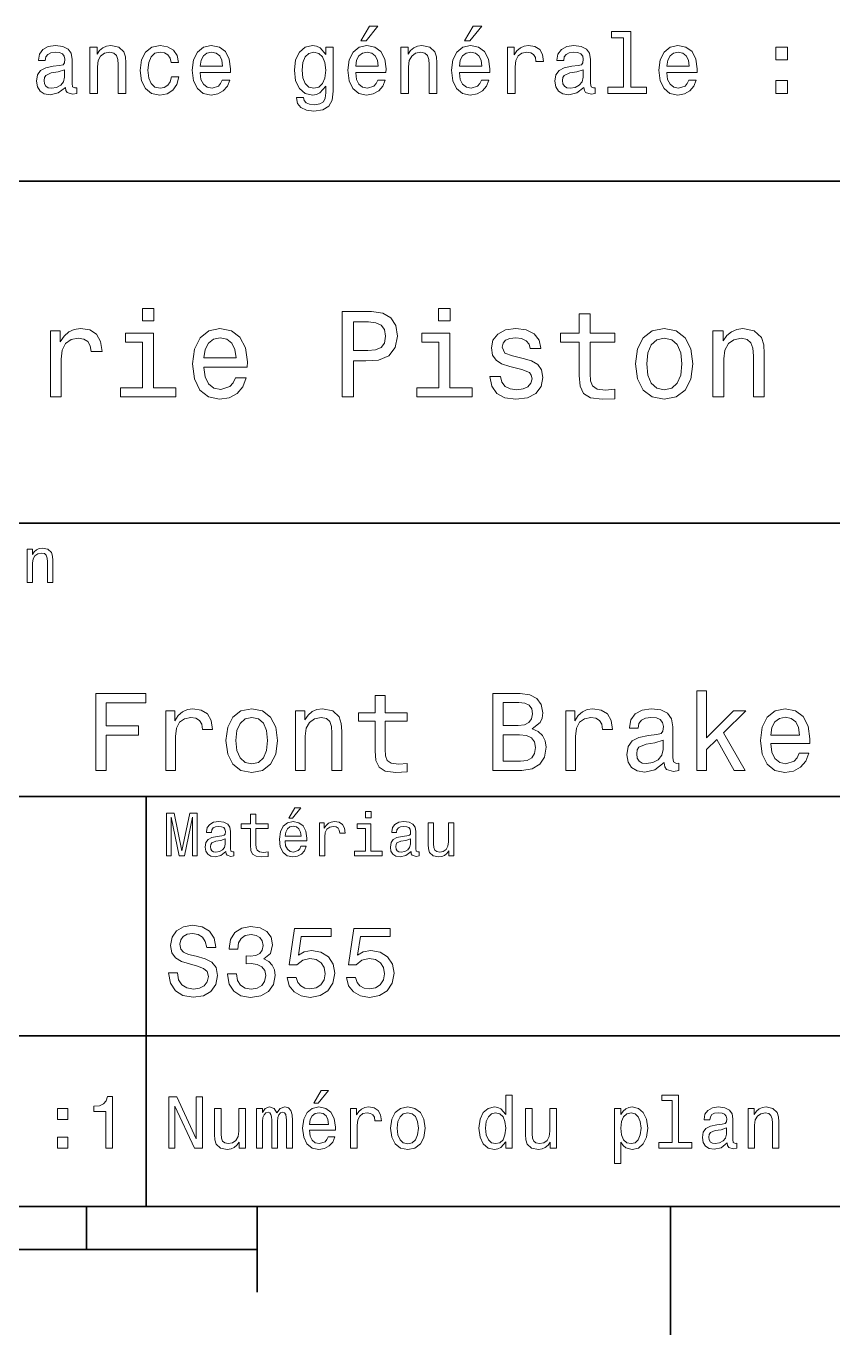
# Model space of a CAD drawing. Extents: x 0 to 297, y 0 to 210.
# Drawn here: x 185 to 232.2, y 2.5 to 79.1 of the extents above; entities that cross this region are included whole.
import ezdxf

# ---------------------------------------------------------------- set-up
doc = ezdxf.new("R2010")
doc.units = 0

msp = doc.modelspace()

# ---------------------------------------------------------------- linework, layer by layer
at = {"color": 7, "lineweight": 35}
for p, q in [((97, 70), (287, 70)), ((162, 50), (287, 50)), ((162, 34), (287, 34)), ((162, 20), (287, 20)), ((10, 10), (287, 10)), ((97, 10), (287, 10)), ((98.5, 7.5), (198.5, 7.5))]:
    msp.add_line(p, q, dxfattribs=at)
at = {"color": 7, "lineweight": 35, "ltscale": 0.35}
msp.add_line((192, 20), (192, 34), dxfattribs=at)
at = {"color": 7, "lineweight": 35, "ltscale": 0.25}
msp.add_line((192, 10), (192, 20), dxfattribs=at)
at = {"color": 7, "lineweight": 35, "ltscale": 0.0625}
msp.add_line((188.5, 10), (188.5, 7.5), dxfattribs=at)
at = {"color": 7, "lineweight": 35, "ltscale": 0.125}
msp.add_line((198.5, 10), (198.5, 5), dxfattribs=at)
at = {"color": 7, "lineweight": 35, "ltscale": 0.1875}
msp.add_line((222.699997, 10), (222.699997, 2.5), dxfattribs=at)
at = {"color": 7, "lineweight": 13}
for points in [[(204.566284, 78.219742), (204.863831, 78.219742), (205.564835, 79.077087), (205.070602, 79.077087)], [(210.638321, 78.219742), (210.935883, 78.219742), (211.636887, 79.077087), (211.142639, 79.077087)], [(219.932983, 78.391212), (219.932983, 75.516571), (219.020172, 75.516571), (219.020172, 75.143372), (221.284576, 75.143372), (221.284576, 75.516571), (220.376801, 75.516571), (220.376801, 78.764412), (219.23703, 78.764412), (219.23703, 78.391212)], [(187.26297, 75.496399), (187.26297, 75.48127), (187.288177, 75.309799), (187.363831, 75.188759), (187.681549, 75.092941), (187.92868, 75.133286), (187.92868, 75.476227), (187.822769, 75.461098), (187.681549, 75.526657), (187.656342, 75.728386), (187.656342, 77.130402), (187.595825, 77.488472), (187.419312, 77.740631), (187.111664, 77.89193), (186.677948, 77.947403), (186.254318, 77.886887), (185.94165, 77.715416), (185.744965, 77.448128), (185.679398, 77.0951), (185.679398, 77.064842), (186.077805, 77.064842), (186.113113, 77.276657), (186.22406, 77.427956), (186.405624, 77.51873), (186.662827, 77.554031), (186.909943, 77.528816), (187.086456, 77.453171), (187.192368, 77.322044), (187.227661, 77.140488), (187.207489, 76.928673), (187.126801, 76.822769), (186.925079, 76.772331), (186.546829, 76.731987), (186.113113, 76.641212), (185.805481, 76.479828), (185.623917, 76.227669), (185.568451, 75.854469), (185.618881, 75.521614), (185.775223, 75.274498), (186.027374, 75.118156), (186.375366, 75.062683), (186.844376, 75.168587)], [(188.690201, 75.143372), (189.134003, 75.143372), (189.134003, 76.706772), (189.179398, 77.064842), (189.325653, 77.327087), (189.552597, 77.488472), (189.855194, 77.548988), (190.09726, 77.498558), (190.248566, 77.362389), (190.324203, 77.135445), (190.349426, 76.832855), (190.349426, 75.143372), (190.793228, 75.143372), (190.793228, 76.92363), (190.773056, 77.2817), (190.682281, 77.579254), (190.384735, 77.851585), (189.920746, 77.947403), (189.663544, 77.912102), (189.446686, 77.816284), (189.260086, 77.6549), (189.113831, 77.438042), (189.113831, 77.851585), (188.690201, 77.851585)], [(193.451004, 76.953888), (193.889771, 76.953888), (193.798996, 77.357346), (193.582138, 77.675072), (193.244232, 77.871758), (192.805481, 77.947403), (192.32132, 77.846542), (191.953171, 77.564117), (191.721191, 77.105186), (191.640488, 76.489914), (191.716141, 75.879684), (191.943085, 75.425789), (192.301147, 75.143372), (192.790344, 75.047554), (193.22406, 75.123199), (193.561966, 75.335014), (193.793945, 75.66787), (193.894806, 76.111671), (193.471191, 76.111671), (193.395538, 75.829254), (193.254318, 75.617432), (193.052597, 75.486313), (192.805481, 75.445969), (192.497833, 75.511528), (192.27594, 75.713257), (192.139771, 76.041069), (192.094376, 76.505043), (192.139771, 76.958931), (192.280975, 77.286743), (192.507935, 77.488472), (192.805481, 77.559074), (193.067719, 77.513687), (193.264404, 77.397697), (193.395538, 77.206055)], [(195.150574, 76.368874), (196.925797, 76.368874), (196.930832, 76.575645), (196.850143, 77.155617), (196.628235, 77.58934), (196.275223, 77.851585), (195.806198, 77.947403), (195.34726, 77.846542), (194.994232, 77.564117), (194.767288, 77.105186), (194.6866, 76.5), (194.762253, 75.879684), (194.989197, 75.425789), (195.337173, 75.143372), (195.791061, 75.047554), (196.184433, 75.113113), (196.507202, 75.284584), (196.744232, 75.556915), (196.880402, 75.920029), (196.44165, 75.920029), (196.350861, 75.7183), (196.219742, 75.567001), (195.846542, 75.445969), (195.559082, 75.501442), (195.342224, 75.677956), (195.201004, 75.965416), (195.150574, 76.353745)], [(195.150574, 76.742073), (195.206055, 77.090057), (195.342224, 77.34726), (195.548996, 77.503601), (195.82132, 77.559074), (196.088623, 77.503601), (196.295395, 77.34726), (196.421478, 77.090057), (196.466858, 76.742073)], [(202.942368, 75.264412), (202.942368, 77.851585), (202.518738, 77.851585), (202.518738, 77.412827), (202.170746, 77.811241), (201.958939, 77.912102), (201.721893, 77.947403), (201.293228, 77.846542), (200.960373, 77.564117), (200.743515, 77.110229), (200.667862, 76.5), (200.743515, 75.884727), (200.960373, 75.430832), (201.293228, 75.143372), (201.721893, 75.047554), (201.963974, 75.082855), (202.16571, 75.17363), (202.518738, 75.556915), (202.518738, 75.17363), (202.478394, 74.87104), (202.367432, 74.654175), (202.155609, 74.528099), (201.837891, 74.482712), (201.560516, 74.51297), (201.363831, 74.588615), (201.247833, 74.719742), (201.21254, 74.896255), (200.783859, 74.896255), (200.783859, 74.876083), (200.849426, 74.553314), (201.051147, 74.311241), (201.373917, 74.1549), (201.812683, 74.099426), (202.337173, 74.175072), (202.68515, 74.386887), (202.881836, 74.755043)], [(201.126801, 76.5), (201.172195, 76.948845), (201.30835, 77.2817), (201.520172, 77.478386), (201.802597, 77.548988), (202.100143, 77.478386), (202.322052, 77.2817), (202.458221, 76.948845), (202.508636, 76.5), (202.458221, 76.041069), (202.322052, 75.713257), (202.100143, 75.511528), (201.802597, 75.445969), (201.520172, 75.511528), (201.30835, 75.713257), (201.172195, 76.046112)], [(204.258636, 76.368874), (206.033859, 76.368874), (206.03891, 76.575645), (205.958206, 77.155617), (205.736313, 77.58934), (205.383286, 77.851585), (204.914261, 77.947403), (204.455322, 77.846542), (204.102295, 77.564117), (203.875366, 77.105186), (203.794662, 76.5), (203.870316, 75.879684), (204.09726, 75.425789), (204.445251, 75.143372), (204.899139, 75.047554), (205.292511, 75.113113), (205.615265, 75.284584), (205.852295, 75.556915), (205.988464, 75.920029), (205.549713, 75.920029), (205.458923, 75.7183), (205.327805, 75.567001), (204.954605, 75.445969), (204.667145, 75.501442), (204.450287, 75.677956), (204.309082, 75.965416), (204.258636, 76.353745)], [(204.258636, 76.742073), (204.314117, 77.090057), (204.450287, 77.34726), (204.657059, 77.503601), (204.929398, 77.559074), (205.196686, 77.503601), (205.403458, 77.34726), (205.529541, 77.090057), (205.574921, 76.742073)], [(206.906342, 75.143372), (207.350143, 75.143372), (207.350143, 76.706772), (207.395538, 77.064842), (207.541779, 77.327087), (207.768738, 77.488472), (208.07132, 77.548988), (208.3134, 77.498558), (208.464691, 77.362389), (208.540344, 77.135445), (208.565552, 76.832855), (208.565552, 75.143372), (209.009369, 75.143372), (209.009369, 76.92363), (208.989197, 77.2817), (208.898407, 77.579254), (208.600861, 77.851585), (208.136887, 77.947403), (207.879684, 77.912102), (207.662827, 77.816284), (207.476227, 77.6549), (207.329971, 77.438042), (207.329971, 77.851585), (206.906342, 77.851585)], [(210.330688, 76.368874), (212.105896, 76.368874), (212.110947, 76.575645), (212.030258, 77.155617), (211.80835, 77.58934), (211.455322, 77.851585), (210.986313, 77.947403), (210.527374, 77.846542), (210.174347, 77.564117), (209.947403, 77.105186), (209.866714, 76.5), (209.942352, 75.879684), (210.169312, 75.425789), (210.517288, 75.143372), (210.971176, 75.047554), (211.364548, 75.113113), (211.687317, 75.284584), (211.924347, 75.556915), (212.060516, 75.920029), (211.62175, 75.920029), (211.530975, 75.7183), (211.399857, 75.567001), (211.026657, 75.445969), (210.739197, 75.501442), (210.522339, 75.677956), (210.381119, 75.965416), (210.330688, 76.353745)], [(210.330688, 76.742073), (210.386169, 77.090057), (210.522339, 77.34726), (210.729095, 77.503601), (211.001434, 77.559074), (211.268738, 77.503601), (211.475494, 77.34726), (211.601578, 77.090057), (211.646973, 76.742073)], [(213.144806, 75.143372), (213.588608, 75.143372), (213.588608, 76.691643), (213.634003, 77.064842), (213.770172, 77.33213), (213.992065, 77.493515), (214.289612, 77.548988), (214.51152, 77.513687), (214.677948, 77.412827), (214.778809, 77.241356), (214.814117, 77.009369), (215.26297, 77.009369), (215.202454, 77.41787), (215.036011, 77.710373), (214.758636, 77.886887), (214.380402, 77.947403), (214.123199, 77.907059), (213.901291, 77.806198), (213.704605, 77.634727), (213.548264, 77.40274), (213.548264, 77.851585), (213.144806, 77.851585)], [(217.623199, 75.496399), (217.623199, 75.48127), (217.648407, 75.309799), (217.72406, 75.188759), (218.041779, 75.092941), (218.288895, 75.133286), (218.288895, 75.476227), (218.182983, 75.461098), (218.041779, 75.526657), (218.016571, 75.728386), (218.016571, 77.130402), (217.956055, 77.488472), (217.779541, 77.740631), (217.471893, 77.89193), (217.038177, 77.947403), (216.614548, 77.886887), (216.301865, 77.715416), (216.105179, 77.448128), (216.039612, 77.0951), (216.039612, 77.064842), (216.438034, 77.064842), (216.473343, 77.276657), (216.58429, 77.427956), (216.765839, 77.51873), (217.023041, 77.554031), (217.270172, 77.528816), (217.446686, 77.453171), (217.552582, 77.322044), (217.587891, 77.140488), (217.567719, 76.928673), (217.48703, 76.822769), (217.285294, 76.772331), (216.907059, 76.731987), (216.473343, 76.641212), (216.165695, 76.479828), (215.984146, 76.227669), (215.928665, 75.854469), (215.979095, 75.521614), (216.135437, 75.274498), (216.387604, 75.118156), (216.73558, 75.062683), (217.204605, 75.168587)], [(222.474777, 76.368874), (224.25, 76.368874), (224.255035, 76.575645), (224.174347, 77.155617), (223.952438, 77.58934), (223.599411, 77.851585), (223.130402, 77.947403), (222.671463, 77.846542), (222.318436, 77.564117), (222.091492, 77.105186), (222.010803, 76.5), (222.086456, 75.879684), (222.313385, 75.425789), (222.661377, 75.143372), (223.115265, 75.047554), (223.508636, 75.113113), (223.831406, 75.284584), (224.068436, 75.556915), (224.204605, 75.920029), (223.765839, 75.920029), (223.675064, 75.7183), (223.543945, 75.567001), (223.170746, 75.445969), (222.88327, 75.501442), (222.666412, 75.677956), (222.525208, 75.965416), (222.474777, 76.353745)], [(222.474777, 76.742073), (222.530243, 77.090057), (222.666412, 77.34726), (222.873199, 77.503601), (223.145523, 77.559074), (223.412811, 77.503601), (223.619598, 77.34726), (223.745667, 77.090057), (223.791061, 76.742073)], [(228.854462, 77.100143), (229.550415, 77.100143), (229.550415, 77.851585), (228.854462, 77.851585)], [(187.21254, 76.091499), (187.152023, 75.829254), (186.990631, 75.627518), (186.748566, 75.496399), (186.451004, 75.451012), (186.259369, 75.476227), (186.123199, 75.556915), (186.03746, 75.698128), (186.012253, 75.894814), (186.032425, 76.071327), (186.113113, 76.197403), (186.435883, 76.338615), (186.844376, 76.399132), (187.21254, 76.520172)], [(217.572754, 76.091499), (217.512238, 75.829254), (217.350861, 75.627518), (217.10878, 75.496399), (216.811234, 75.451012), (216.619598, 75.476227), (216.483429, 75.556915), (216.39769, 75.698128), (216.372467, 75.894814), (216.392639, 76.071327), (216.473343, 76.197403), (216.796112, 76.338615), (217.204605, 76.399132), (217.572754, 76.520172)], [(228.854462, 75.143372), (229.550415, 75.143372), (229.550415, 75.894814), (228.854462, 75.894814)], [(192.439484, 62.554031), (191.769455, 62.554031), (191.769455, 61.833572), (192.439484, 61.833572)], [(203.462524, 57.381123), (204.125351, 57.381123), (204.125351, 59.492073), (204.860229, 59.492073), (205.602295, 59.528095), (206.193085, 59.780258), (206.574921, 60.270172), (206.704605, 60.940201), (206.603745, 61.559795), (206.315552, 62.013687), (205.840057, 62.287464), (205.191635, 62.381123), (203.462524, 62.381123)], [(209.788177, 62.554031), (209.118149, 62.554031), (209.118149, 61.833572), (209.788177, 61.833572)], [(217.353027, 60.579971), (217.353027, 58.64193), (217.396255, 58.015129), (217.597992, 57.582851), (218.001434, 57.330688), (218.685883, 57.244236), (219.43515, 57.280258), (219.43515, 57.827808), (218.887604, 57.78458), (218.390488, 57.842216), (218.123917, 58.022331), (218.008652, 58.324928), (217.98703, 58.75), (217.98703, 60.579971), (219.43515, 60.579971), (219.43515, 61.120316), (217.98703, 61.120316), (217.98703, 62.251438), (217.353027, 62.251438), (217.353027, 61.120316), (216.257935, 61.120316), (216.257935, 60.579971)], [(186.380402, 57.381123), (187.014404, 57.381123), (187.014404, 59.592937), (187.079254, 60.12608), (187.273773, 60.507923), (187.590775, 60.738472), (188.015854, 60.817722), (188.332855, 60.767288), (188.570602, 60.623199), (188.714691, 60.378242), (188.765121, 60.046829), (189.406342, 60.046829), (189.319885, 60.630402), (189.082123, 61.048271), (188.685883, 61.30043), (188.145538, 61.386887), (187.778091, 61.32925), (187.46109, 61.185158), (187.180115, 60.940201), (186.956772, 60.608788), (186.956772, 61.25), (186.380402, 61.25)], [(195.37175, 59.131844), (197.907776, 59.131844), (197.914978, 59.427231), (197.799713, 60.255764), (197.482712, 60.875359), (196.978378, 61.25), (196.30835, 61.386887), (195.65274, 61.242794), (195.148407, 60.839336), (194.824203, 60.183716), (194.708923, 59.319164), (194.817001, 58.432995), (195.141205, 57.78458), (195.638321, 57.381123), (196.286743, 57.244236), (196.848694, 57.337894), (197.309799, 57.582851), (197.648407, 57.971901), (197.842941, 58.490631), (197.216141, 58.490631), (197.086456, 58.20245), (196.899139, 57.986309), (196.365997, 57.8134), (195.955322, 57.892651), (195.645538, 58.14481), (195.443802, 58.555473), (195.37175, 59.110229)], [(205.01152, 61.76873), (205.443802, 61.725502), (205.760803, 61.588615), (205.94812, 61.336452), (206.01297, 60.940201), (205.940918, 60.522331), (205.746399, 60.270172), (205.414978, 60.140488), (204.96109, 60.104465), (204.125351, 60.104465), (204.125351, 61.76873)], [(214.060516, 59.636166), (213.44812, 59.780258), (212.994232, 59.945965), (212.842941, 60.28458), (212.886169, 60.522331), (213.03746, 60.695244), (213.282425, 60.803314), (213.635437, 60.846542), (213.97406, 60.803314), (214.240631, 60.67363), (214.413544, 60.479107), (214.485596, 60.219738), (215.105194, 60.219738), (215.105194, 60.23415), (214.997116, 60.70245), (214.701721, 61.069885), (214.240631, 61.30043), (213.635437, 61.386887), (213.023056, 61.30043), (212.57637, 61.062679), (212.29538, 60.709652), (212.208939, 60.262966), (212.273773, 59.830688), (212.475494, 59.528095), (212.806915, 59.311958), (213.289627, 59.16066), (213.995682, 58.987751), (214.427948, 58.807636), (214.543228, 58.663544), (214.586456, 58.447407), (214.521606, 58.180836), (214.348694, 57.979107), (214.067719, 57.849422), (213.693085, 57.806194), (213.296829, 57.849422), (213.008636, 58.000721), (212.814117, 58.245674), (212.734863, 58.584293), (212.122482, 58.584293), (212.223343, 58.007923), (212.518738, 57.590057), (212.98703, 57.337894), (213.635437, 57.244236), (214.312683, 57.337894), (214.809799, 57.590057), (215.112396, 57.993515), (215.220459, 58.519451), (215.141205, 58.973343), (214.917862, 59.283138), (214.55043, 59.484871)], [(220.65274, 59.311958), (220.768005, 58.432995), (221.099426, 57.78458), (221.625366, 57.381123), (222.331421, 57.244236), (223.030258, 57.381123), (223.556198, 57.777374), (223.887604, 58.425793), (224.010086, 59.311958), (223.887604, 60.190922), (223.556198, 60.846542), (223.030258, 61.242794), (222.331421, 61.386887), (221.625366, 61.242794), (221.099426, 60.839336), (220.768005, 60.190922)], [(225.177246, 57.381123), (225.811249, 57.381123), (225.811249, 59.614552), (225.876083, 60.12608), (226.085022, 60.500717), (226.409225, 60.731266), (226.841507, 60.817722), (227.187317, 60.745674), (227.403458, 60.551151), (227.511536, 60.226944), (227.547546, 59.794666), (227.547546, 57.381123), (228.181564, 57.381123), (228.181564, 59.924351), (228.15274, 60.435879), (228.023056, 60.86095), (227.597992, 61.25), (226.935165, 61.386887), (226.567719, 61.336452), (226.257935, 61.199566), (225.991364, 60.969017), (225.782425, 60.659222), (225.782425, 61.25), (225.177246, 61.25)], [(192.417862, 57.914265), (192.417862, 61.120316), (190.789627, 61.120316), (190.789627, 60.579971), (191.783859, 60.579971), (191.783859, 57.914265), (190.48703, 57.914265), (190.48703, 57.381123), (193.729111, 57.381123), (193.729111, 57.914265)], [(195.37175, 59.664986), (195.451004, 60.162102), (195.645538, 60.529537), (195.940918, 60.75288), (196.329971, 60.83213), (196.711807, 60.75288), (197.007202, 60.529537), (197.187317, 60.162102), (197.252167, 59.664986)], [(209.766571, 57.914265), (209.766571, 61.120316), (208.138321, 61.120316), (208.138321, 60.579971), (209.132568, 60.579971), (209.132568, 57.914265), (207.835724, 57.914265), (207.835724, 57.381123), (211.077805, 57.381123), (211.077805, 57.914265)], [(221.301147, 59.319164), (221.365997, 59.967579), (221.567719, 60.435879), (221.891937, 60.72406), (222.331421, 60.824928), (222.763687, 60.72406), (223.087891, 60.443081), (223.289627, 59.967579), (223.361679, 59.319164), (223.289627, 58.663544), (223.087891, 58.188038), (222.763687, 57.899853), (222.331421, 57.806194), (221.891937, 57.899853), (221.567719, 58.188038), (221.365997, 58.663544)], [(185.024506, 46.530979), (185.341492, 46.530979), (185.341492, 47.647694), (185.373917, 47.903458), (185.478394, 48.090778), (185.640488, 48.206051), (185.856628, 48.249279), (186.029541, 48.213257), (186.137604, 48.115993), (186.19165, 47.953888), (186.209656, 47.737751), (186.209656, 46.530979), (186.526657, 46.530979), (186.526657, 47.802593), (186.512253, 48.058357), (186.447403, 48.270893), (186.234879, 48.465416), (185.903458, 48.533859), (185.719742, 48.508644), (185.56485, 48.440201), (185.431564, 48.324928), (185.327087, 48.170029), (185.327087, 48.465416), (185.024506, 48.465416)], [(189.039627, 35.530258), (189.642654, 35.530258), (189.642654, 37.598701), (191.536026, 37.598701), (191.536026, 38.136887), (189.642654, 38.136887), (189.642654, 39.485588), (191.970459, 39.485588), (191.970459, 40.030258), (189.039627, 40.030258)], [(205.405624, 38.409222), (205.405624, 36.664986), (205.444519, 36.100864), (205.626083, 35.711815), (205.989197, 35.484871), (206.605194, 35.407059), (207.279541, 35.43948), (207.279541, 35.932274), (206.786743, 35.893372), (206.33934, 35.945244), (206.099426, 36.107349), (205.995682, 36.379681), (205.976227, 36.762245), (205.976227, 38.409222), (207.279541, 38.409222), (207.279541, 38.895531), (205.976227, 38.895531), (205.976227, 39.913544), (205.405624, 39.913544), (205.405624, 38.895531), (204.420029, 38.895531), (204.420029, 38.409222)], [(214.600143, 37.961815), (215.054031, 38.337894), (215.170746, 38.590778), (215.209656, 38.902016), (215.125366, 39.388329), (214.872482, 39.738472), (214.463974, 39.95245), (213.893372, 40.030258), (212.291779, 40.030258), (212.291779, 35.530258), (213.984146, 35.530258), (214.587173, 35.621037), (215.034576, 35.886887), (215.3134, 36.308357), (215.41066, 36.87896), (215.35231, 37.261528), (215.196686, 37.57925), (214.943802, 37.812679)], [(224.235596, 35.530258), (224.806198, 35.530258), (224.806198, 36.755764), (225.40274, 37.332851), (226.427231, 35.530258), (227.069153, 35.530258), (225.791779, 37.728386), (227.101578, 39.012245), (226.381836, 39.012245), (224.806198, 37.443081), (224.806198, 40.185879), (224.235596, 40.185879)], [(193.144089, 35.530258), (193.714691, 35.530258), (193.714691, 37.520893), (193.773056, 38.000721), (193.94812, 38.344379), (194.233429, 38.551872), (194.615997, 38.623199), (194.901291, 38.577808), (195.115265, 38.448124), (195.244949, 38.227665), (195.290344, 37.929394), (195.867432, 37.929394), (195.789627, 38.454609), (195.575653, 38.830692), (195.219025, 39.057636), (194.732712, 39.135445), (194.402008, 39.083572), (194.116714, 38.953888), (193.863831, 38.733429), (193.662827, 38.435158), (193.662827, 39.012245), (193.144089, 39.012245)], [(196.664978, 37.268009), (196.768738, 36.476944), (197.067001, 35.893372), (197.540344, 35.530258), (198.175797, 35.407059), (198.804749, 35.530258), (199.278091, 35.886887), (199.57637, 36.470459), (199.6866, 37.268009), (199.57637, 38.059078), (199.278091, 38.649136), (198.804749, 39.005764), (198.175797, 39.135445), (197.540344, 39.005764), (197.067001, 38.642651), (196.768738, 38.059078)], [(200.73703, 35.530258), (201.307632, 35.530258), (201.307632, 37.540344), (201.365997, 38.000721), (201.554031, 38.337894), (201.845825, 38.545387), (202.234863, 38.623199), (202.546112, 38.558357), (202.740631, 38.383286), (202.837891, 38.091499), (202.870316, 37.70245), (202.870316, 35.530258), (203.440918, 35.530258), (203.440918, 37.819164), (203.414978, 38.279537), (203.298264, 38.662102), (202.91571, 39.012245), (202.319168, 39.135445), (201.988464, 39.090057), (201.709656, 38.966858), (201.469742, 38.759365), (201.281693, 38.480545), (201.281693, 39.012245), (200.73703, 39.012245)], [(213.770172, 38.162823), (212.888321, 38.162823), (212.888321, 39.492073), (213.822052, 39.492073), (214.17218, 39.453171), (214.418579, 39.336452), (214.567719, 39.135445), (214.619598, 38.837173), (214.561234, 38.538902), (214.405624, 38.331409), (214.139771, 38.201729)], [(216.564835, 35.530258), (217.135437, 35.530258), (217.135437, 37.520893), (217.193802, 38.000721), (217.368866, 38.344379), (217.654175, 38.551872), (218.036743, 38.623199), (218.322052, 38.577808), (218.536026, 38.448124), (218.66571, 38.227665), (218.71109, 37.929394), (219.288177, 37.929394), (219.210373, 38.454609), (218.996399, 38.830692), (218.639771, 39.057636), (218.153458, 39.135445), (217.822769, 39.083572), (217.53746, 38.953888), (217.284576, 38.733429), (217.083572, 38.435158), (217.083572, 39.012245), (216.564835, 39.012245)], [(222.322769, 35.98415), (222.322769, 35.964695), (222.355179, 35.744236), (222.452454, 35.588615), (222.860947, 35.465416), (223.17868, 35.517288), (223.17868, 35.958214), (223.042511, 35.938759), (222.860947, 36.023052), (222.828522, 36.282421), (222.828522, 38.085014), (222.750717, 38.545387), (222.523773, 38.869595), (222.128235, 39.064121), (221.570602, 39.135445), (221.02594, 39.057636), (220.623917, 38.837173), (220.371033, 38.493515), (220.286743, 38.039623), (220.286743, 38.000721), (220.798981, 38.000721), (220.844376, 38.273052), (220.98703, 38.467579), (221.220459, 38.584293), (221.551147, 38.629681), (221.868866, 38.59726), (222.095825, 38.5), (222.231995, 38.331409), (222.277374, 38.09798), (222.251434, 37.825645), (222.14769, 37.68948), (221.888321, 37.624638), (221.402008, 37.572765), (220.844376, 37.456051), (220.448853, 37.248558), (220.215408, 36.924351), (220.144089, 36.444523), (220.208923, 36.016571), (220.409943, 35.698845), (220.734146, 35.497837), (221.181549, 35.426514), (221.784576, 35.562679)], [(228.560516, 37.105907), (230.842926, 37.105907), (230.849426, 37.371758), (230.745667, 38.117435), (230.460373, 38.675072), (230.006485, 39.012245), (229.403458, 39.135445), (228.8134, 39.005764), (228.359497, 38.642651), (228.067719, 38.052593), (227.963974, 37.274494), (228.061234, 36.476944), (228.353027, 35.893372), (228.80043, 35.530258), (229.384003, 35.407059), (229.889771, 35.491352), (230.304749, 35.711815), (230.609497, 36.061958), (230.784576, 36.528816), (230.220459, 36.528816), (230.103745, 36.269451), (229.93515, 36.074928), (229.455322, 35.919308), (229.085724, 35.990631), (228.806915, 36.217579), (228.625351, 36.587173), (228.560516, 37.086452)], [(197.24855, 37.274494), (197.306915, 37.858067), (197.488464, 38.279537), (197.780258, 38.538902), (198.175797, 38.629681), (198.564835, 38.538902), (198.856628, 38.286022), (199.038177, 37.858067), (199.103027, 37.274494), (199.038177, 36.684437), (198.856628, 36.256481), (198.564835, 35.997116), (198.175797, 35.912823), (197.780258, 35.997116), (197.488464, 36.256481), (197.306915, 36.684437)], [(228.560516, 37.585735), (228.631836, 38.033138), (228.806915, 38.363831), (229.072754, 38.564842), (229.422913, 38.636166), (229.766571, 38.564842), (230.03241, 38.363831), (230.194519, 38.033138), (230.252869, 37.585735)], [(213.912827, 36.068443), (212.888321, 36.068443), (212.888321, 37.618156), (213.854462, 37.618156), (214.26297, 37.572765), (214.554749, 37.4366), (214.729828, 37.203171), (214.788177, 36.865993), (214.729828, 36.509365), (214.567719, 36.262966), (214.29538, 36.113831)], [(222.257919, 36.749279), (222.180115, 36.412102), (221.972626, 36.152737), (221.661377, 35.98415), (221.278809, 35.925793), (221.03241, 35.958214), (220.857346, 36.061958), (220.747116, 36.243515), (220.714691, 36.496395), (220.740631, 36.723343), (220.844376, 36.885445), (221.259369, 37.067001), (221.784576, 37.14481), (222.257919, 37.30043)], [(193.183716, 30.530979), (193.46109, 30.530979), (193.46109, 32.80043), (193.929398, 30.530979), (194.239197, 30.530979), (194.703888, 32.80043), (194.703888, 30.530979), (194.984863, 30.530979), (194.984863, 33.030979), (194.545395, 33.030979), (194.08429, 30.826368), (193.626801, 33.030979), (193.183716, 33.030979)], [(198.100861, 32.130402), (198.100861, 31.161383), (198.122482, 30.847982), (198.223343, 30.631844), (198.425079, 30.505762), (198.767288, 30.462536), (199.141937, 30.480547), (199.141937, 30.754322), (198.868149, 30.732708), (198.619598, 30.761526), (198.486313, 30.851583), (198.42868, 31.002882), (198.417862, 31.215418), (198.417862, 32.130402), (199.141937, 32.130402), (199.141937, 32.400574), (198.417862, 32.400574), (198.417862, 32.966137), (198.100861, 32.966137), (198.100861, 32.400574), (197.553314, 32.400574), (197.553314, 32.130402)], [(200.341492, 32.728386), (200.554031, 32.728386), (201.054749, 33.340778), (200.701736, 33.340778)], [(205.161377, 33.117435), (204.82637, 33.117435), (204.82637, 32.757202), (205.161377, 32.757202)], [(196.656342, 30.78314), (196.656342, 30.772333), (196.674347, 30.649855), (196.728394, 30.5634), (196.955338, 30.494957), (197.131851, 30.523775), (197.131851, 30.768732), (197.056198, 30.757925), (196.955338, 30.804754), (196.937317, 30.948847), (196.937317, 31.950287), (196.894089, 32.206051), (196.768005, 32.386166), (196.548264, 32.494236), (196.23848, 32.533859), (195.935883, 32.490635), (195.71254, 32.368156), (195.572052, 32.177231), (195.525223, 31.925072), (195.525223, 31.903458), (195.809799, 31.903458), (195.835022, 32.054756), (195.914261, 32.162823), (196.043945, 32.227665), (196.227661, 32.25288), (196.404175, 32.234871), (196.530258, 32.180836), (196.605911, 32.087173), (196.631119, 31.957493), (196.616714, 31.806194), (196.559082, 31.730547), (196.414978, 31.694523), (196.144806, 31.665705), (195.835022, 31.600864), (195.61528, 31.48559), (195.485596, 31.305475), (195.445969, 31.038904), (195.481995, 30.801151), (195.593658, 30.62464), (195.773773, 30.512968), (196.022339, 30.473343), (196.357346, 30.54899)], [(200.121765, 31.40634), (201.389771, 31.40634), (201.393372, 31.554033), (201.335739, 31.9683), (201.177231, 32.278099), (200.925079, 32.465416), (200.590057, 32.533859), (200.262253, 32.461815), (200.010086, 32.260086), (199.847977, 31.932276), (199.790344, 31.5), (199.844376, 31.056915), (200.006485, 30.732708), (200.255051, 30.530979), (200.579254, 30.462536), (200.860229, 30.509365), (201.090775, 30.631844), (201.260086, 30.826368), (201.357346, 31.085733), (201.043945, 31.085733), (200.979111, 30.941643), (200.885452, 30.833572), (200.618881, 30.747118), (200.413544, 30.786743), (200.258652, 30.912823), (200.157776, 31.118155), (200.121765, 31.395533)], [(200.121765, 31.672911), (200.161377, 31.921469), (200.258652, 32.105186), (200.406342, 32.216858), (200.600861, 32.256485), (200.791794, 32.216858), (200.939484, 32.105186), (201.029541, 31.921469), (201.061966, 31.672911)], [(202.131851, 30.530979), (202.448853, 30.530979), (202.448853, 31.636887), (202.481262, 31.903458), (202.578537, 32.094379), (202.73703, 32.209652), (202.94957, 32.249279), (203.108063, 32.224064), (203.226944, 32.152016), (203.298996, 32.029537), (203.324203, 31.863832), (203.644806, 31.863832), (203.601593, 32.155621), (203.482712, 32.364552), (203.284576, 32.490635), (203.014404, 32.533859), (202.830688, 32.505043), (202.672195, 32.432995), (202.531708, 32.310516), (202.420029, 32.144814), (202.420029, 32.465416), (202.131851, 32.465416)], [(205.150574, 30.79755), (205.150574, 32.400574), (204.336456, 32.400574), (204.336456, 32.130402), (204.833572, 32.130402), (204.833572, 30.79755), (204.185165, 30.79755), (204.185165, 30.530979), (205.806198, 30.530979), (205.806198, 30.79755)], [(207.499283, 30.78314), (207.499283, 30.772333), (207.517288, 30.649855), (207.57132, 30.5634), (207.798264, 30.494957), (207.974777, 30.523775), (207.974777, 30.768732), (207.899139, 30.757925), (207.798264, 30.804754), (207.780258, 30.948847), (207.780258, 31.950287), (207.73703, 32.206051), (207.610947, 32.386166), (207.391205, 32.494236), (207.081406, 32.533859), (206.778824, 32.490635), (206.555481, 32.368156), (206.414978, 32.177231), (206.368149, 31.925072), (206.368149, 31.903458), (206.65274, 31.903458), (206.677948, 32.054756), (206.757202, 32.162823), (206.886887, 32.227665), (207.070602, 32.25288), (207.247116, 32.234871), (207.373199, 32.180836), (207.448853, 32.087173), (207.47406, 31.957493), (207.459656, 31.806194), (207.402023, 31.730547), (207.257919, 31.694523), (206.987747, 31.665705), (206.677948, 31.600864), (206.458206, 31.48559), (206.328537, 31.305475), (206.28891, 31.038904), (206.324921, 30.801151), (206.4366, 30.62464), (206.616714, 30.512968), (206.86528, 30.473343), (207.200287, 30.54899)], [(210.010086, 32.465416), (209.693085, 32.465416), (209.693085, 31.348703), (209.657059, 31.089336), (209.552597, 30.902016), (209.390488, 30.786743), (209.177948, 30.750719), (209.008636, 30.779539), (208.900574, 30.865993), (208.83934, 31.013687), (208.824921, 31.222622), (208.824921, 32.465416), (208.507919, 32.465416), (208.507919, 31.193804), (208.518738, 30.93804), (208.587173, 30.725504), (208.796112, 30.530979), (209.131119, 30.462536), (209.311234, 30.487751), (209.466141, 30.552593), (209.599426, 30.664265), (209.707489, 30.826368), (209.707489, 30.530979), (210.010086, 30.530979)], [(196.620316, 31.208212), (196.577087, 31.020893), (196.461823, 30.876801), (196.28891, 30.78314), (196.07637, 30.750719), (195.939484, 30.768732), (195.842224, 30.826368), (195.780975, 30.927233), (195.76297, 31.067722), (195.777374, 31.193804), (195.835022, 31.283861), (196.065567, 31.384726), (196.357346, 31.427954), (196.620316, 31.514408)], [(207.463257, 31.208212), (207.420029, 31.020893), (207.304749, 30.876801), (207.131851, 30.78314), (206.919312, 30.750719), (206.782425, 30.768732), (206.68515, 30.826368), (206.623917, 30.927233), (206.605911, 31.067722), (206.620316, 31.193804), (206.677948, 31.283861), (206.908508, 31.384726), (207.200287, 31.427954), (207.463257, 31.514408)], [(193.824203, 23.680117), (193.299713, 23.680117), (193.414978, 23.069164), (193.703171, 22.619596), (194.146973, 22.348703), (194.746399, 22.250721), (195.340057, 22.342941), (195.783859, 22.596542), (196.066284, 22.994238), (196.170029, 23.518732), (196.083572, 23.991356), (195.841492, 24.296831), (195.44957, 24.49856), (194.925079, 24.648417), (194.47551, 24.757925), (194.181549, 24.884727), (194.014404, 25.069164), (193.96254, 25.357349), (194.014404, 25.616714), (194.164261, 25.812681), (194.394806, 25.945246), (194.711823, 25.991356), (195.034576, 25.933718), (195.288177, 25.778099), (195.455338, 25.518732), (195.536026, 25.167149), (196.060516, 25.167149), (196.060516, 25.178675), (195.968292, 25.720463), (195.697403, 26.12392), (195.270889, 26.377522), (194.694519, 26.463978), (194.175797, 26.377522), (193.772339, 26.135448), (193.51297, 25.760807), (193.420746, 25.276657), (193.495682, 24.844381), (193.714691, 24.550434), (194.060516, 24.354467), (194.533142, 24.204613), (195, 24.072046), (195.351578, 23.945246), (195.564835, 23.760807), (195.639771, 23.461096), (195.570602, 23.155621), (195.391937, 22.925074), (195.121033, 22.780981), (194.769455, 22.734871), (194.377518, 22.798271), (194.077805, 22.98271), (193.887604, 23.282421)], [(196.752167, 23.616716), (196.752167, 23.57637), (196.844376, 23.023056), (197.11528, 22.60807), (197.541794, 22.342941), (198.106628, 22.244957), (198.706055, 22.342941), (199.155624, 22.596542), (199.443802, 23), (199.547546, 23.518732), (199.501434, 23.858791), (199.374634, 24.135448), (199.167145, 24.348703), (198.890488, 24.504324), (199.265137, 24.815563), (199.39769, 25.311239), (199.311234, 25.760807), (199.0634, 26.100864), (198.659943, 26.314121), (198.106628, 26.38905), (197.587891, 26.296831), (197.190201, 26.043228), (196.930832, 25.639771), (196.844376, 25.103746), (196.844376, 25.063402), (197.357346, 25.063402), (197.403458, 25.432278), (197.553314, 25.697407), (197.795395, 25.858791), (198.135452, 25.916428), (198.435165, 25.870317), (198.654175, 25.749281), (198.786743, 25.553314), (198.838623, 25.288185), (198.786743, 25.005764), (198.648422, 24.815563), (198.406342, 24.700289), (198.077805, 24.665707), (197.853027, 24.671471), (197.853027, 24.216139), (198.135452, 24.227667), (198.498566, 24.175793), (198.769455, 24.037464), (198.930832, 23.812681), (198.98848, 23.518732), (198.925079, 23.184439), (198.757919, 22.9366), (198.492798, 22.780981), (198.141205, 22.729107), (197.778091, 22.786745), (197.51297, 22.959656), (197.345825, 23.236313), (197.282425, 23.616716)], [(200.244965, 23.40346), (200.371765, 22.930836), (200.654175, 22.56196), (201.069168, 22.331413), (201.599426, 22.244957), (202.181549, 22.348703), (202.636887, 22.631124), (202.925079, 23.080692), (203.034576, 23.657061), (202.9366, 24.193085), (202.659943, 24.613834), (202.227661, 24.884727), (201.668594, 24.98271), (201.236313, 24.913546), (200.902023, 24.723343), (201.0634, 25.801153), (202.815567, 25.801153), (202.815567, 26.273777), (200.677231, 26.273777), (200.360229, 24.152739), (200.82132, 24.152739), (201.155624, 24.423632), (201.582138, 24.521614), (201.951004, 24.458214), (202.233429, 24.273777), (202.412109, 23.991356), (202.47551, 23.628242), (202.412109, 23.265131), (202.227661, 22.98271), (201.945251, 22.804035), (201.582138, 22.740635), (201.276657, 22.780981), (201.040344, 22.913546), (200.867432, 23.121038), (200.780975, 23.40346)], [(203.714691, 23.40346), (203.841492, 22.930836), (204.123917, 22.56196), (204.53891, 22.331413), (205.069168, 22.244957), (205.651291, 22.348703), (206.106628, 22.631124), (206.394806, 23.080692), (206.504318, 23.657061), (206.406342, 24.193085), (206.129684, 24.613834), (205.697403, 24.884727), (205.138336, 24.98271), (204.706055, 24.913546), (204.371765, 24.723343), (204.533142, 25.801153), (206.285309, 25.801153), (206.285309, 26.273777), (204.146973, 26.273777), (203.829971, 24.152739), (204.291061, 24.152739), (204.625366, 24.423632), (205.05188, 24.521614), (205.420746, 24.458214), (205.703171, 24.273777), (205.881851, 23.991356), (205.945251, 23.628242), (205.881851, 23.265131), (205.697403, 22.98271), (205.414978, 22.804035), (205.05188, 22.740635), (204.746399, 22.780981), (204.510086, 22.913546), (204.337173, 23.121038), (204.250717, 23.40346)], [(189.621033, 13.428675), (190.014404, 13.428675), (190.014404, 16.450289), (189.720459, 16.450289), (189.642639, 16.1866), (189.48703, 16.009367), (189.249268, 15.905621), (188.920746, 15.871038), (188.920746, 15.564121), (189.621033, 15.564121)], [(193.315567, 13.428675), (193.674347, 13.428675), (193.674347, 15.888329), (194.824203, 13.428675), (195.286743, 13.428675), (195.286743, 16.428675), (194.92363, 16.428675), (194.92363, 13.969021), (193.786743, 16.428675), (193.315567, 16.428675)], [(201.809799, 16.065563), (202.06485, 16.065563), (202.66571, 16.800432), (202.242081, 16.800432)], [(213.048996, 13.787464), (213.048996, 13.428675), (213.429398, 13.428675), (213.429398, 16.532421), (213.053314, 16.532421), (213.053314, 15.395534), (212.763687, 15.724064), (212.586456, 15.801874), (212.383286, 15.832133), (212.015854, 15.745678), (211.730545, 15.503603), (211.544662, 15.114553), (211.479828, 14.591499), (211.544662, 14.068444), (211.730545, 13.675073), (212.015854, 13.428675), (212.383286, 13.346542), (212.586456, 13.376801), (212.768005, 13.454611)], [(222.788193, 16.212536), (222.788193, 13.748559), (222.005768, 13.748559), (222.005768, 13.428675), (223.946686, 13.428675), (223.946686, 13.748559), (223.168594, 13.748559), (223.168594, 16.532421), (222.19165, 16.532421), (222.19165, 16.212536)], [(186.798264, 15.105908), (187.394806, 15.105908), (187.394806, 15.75), (186.798264, 15.75)], [(197.798279, 15.75), (197.417862, 15.75), (197.417862, 14.409943), (197.374634, 14.098703), (197.249283, 13.873919), (197.054749, 13.735591), (196.799713, 13.692364), (196.596542, 13.726946), (196.466858, 13.830692), (196.393372, 14.007925), (196.376083, 14.258646), (196.376083, 15.75), (195.995682, 15.75), (195.995682, 14.224064), (196.008652, 13.917148), (196.090775, 13.662104), (196.341492, 13.428675), (196.743515, 13.346542), (196.959656, 13.376801), (197.145538, 13.454611), (197.305481, 13.588617), (197.435165, 13.783141), (197.435165, 13.428675), (197.798279, 13.428675)], [(198.459656, 13.428675), (198.809799, 13.428675), (198.809799, 14.980548), (198.831406, 15.213978), (198.896255, 15.382565), (198.995682, 15.481989), (199.125366, 15.520894), (199.229111, 15.486312), (199.298279, 15.399857), (199.332855, 15.252882), (199.345825, 15.058358), (199.345825, 13.428675), (199.674347, 13.428675), (199.674347, 14.980548), (199.695969, 15.209655), (199.760803, 15.378242), (199.864548, 15.481989), (199.994232, 15.520894), (200.097977, 15.486312), (200.167145, 15.399857), (200.210373, 15.058358), (200.210373, 13.428675), (200.560516, 13.428675), (200.560516, 15.032421), (200.53891, 15.365274), (200.469742, 15.620317), (200.331406, 15.775937), (200.106628, 15.832133), (199.842941, 15.745678), (199.639771, 15.494957), (199.479828, 15.741355), (199.211823, 15.832133), (198.965424, 15.745678), (198.796829, 15.503603), (198.796829, 15.75), (198.459656, 15.75)], [(201.546112, 14.479107), (203.067719, 14.479107), (203.072052, 14.656341), (203.002884, 15.153459), (202.812683, 15.525217), (202.510086, 15.75), (202.108063, 15.832133), (201.714691, 15.745678), (201.412109, 15.503603), (201.217575, 15.110231), (201.148422, 14.591499), (201.213257, 14.059798), (201.407776, 13.67075), (201.706055, 13.428675), (202.095108, 13.346542), (202.432281, 13.402739), (202.708939, 13.549712), (202.912109, 13.783141), (203.028824, 14.09438), (202.65274, 14.09438), (202.574936, 13.92147), (202.46254, 13.791787), (202.142654, 13.688041), (201.896255, 13.735591), (201.710373, 13.886888), (201.58934, 14.133286), (201.546112, 14.466139)], [(201.546112, 14.798992), (201.593658, 15.097262), (201.710373, 15.317724), (201.887604, 15.45173), (202.121033, 15.49928), (202.350143, 15.45173), (202.527374, 15.317724), (202.635452, 15.097262), (202.674347, 14.798992)], [(203.958221, 13.428675), (204.338623, 13.428675), (204.338623, 14.755764), (204.377518, 15.075649), (204.494232, 15.304755), (204.684433, 15.443084), (204.939484, 15.490635), (205.129684, 15.460375), (205.272339, 15.373919), (205.358795, 15.226946), (205.389053, 15.028098), (205.773773, 15.028098), (205.721909, 15.378242), (205.579254, 15.628963), (205.341492, 15.78026), (205.017288, 15.832133), (204.796829, 15.797551), (204.606628, 15.711096), (204.438034, 15.564121), (204.304031, 15.365274), (204.304031, 15.75), (203.958221, 15.75)], [(206.305481, 14.587176), (206.374634, 14.059798), (206.573486, 13.67075), (206.889053, 13.428675), (207.312683, 13.346542), (207.731995, 13.428675), (208.047546, 13.666427), (208.246399, 14.055476), (208.319885, 14.587176), (208.246399, 15.114553), (208.047546, 15.507925), (207.731995, 15.745678), (207.312683, 15.832133), (206.889053, 15.745678), (206.573486, 15.503603), (206.374634, 15.114553)], [(206.694519, 14.591499), (206.733429, 14.980548), (206.854462, 15.261528), (207.048996, 15.434439), (207.312683, 15.494957), (207.572052, 15.434439), (207.766571, 15.26585), (207.887604, 14.980548), (207.930832, 14.591499), (207.887604, 14.198127), (207.766571, 13.912825), (207.572052, 13.739914), (207.312683, 13.683718), (207.048996, 13.739914), (206.854462, 13.912825), (206.733429, 14.198127)], [(212.44812, 15.490635), (212.698853, 15.430116), (212.889053, 15.261528), (213.001434, 14.980548), (213.044678, 14.591499), (213.001434, 14.198127), (212.889053, 13.917148), (212.698853, 13.744237), (212.44812, 13.688041), (212.210373, 13.744237), (212.028824, 13.917148), (211.907776, 14.20245), (211.868881, 14.591499), (211.907776, 14.976225), (212.028824, 15.257205), (212.210373, 15.430116)], [(216.014404, 15.75), (215.634003, 15.75), (215.634003, 14.409943), (215.590775, 14.098703), (215.465424, 13.873919), (215.270889, 13.735591), (215.015854, 13.692364), (214.812683, 13.726946), (214.682999, 13.830692), (214.609512, 14.007925), (214.592224, 14.258646), (214.592224, 15.75), (214.211823, 15.75), (214.211823, 14.224064), (214.224792, 13.917148), (214.306915, 13.662104), (214.557632, 13.428675), (214.959656, 13.346542), (215.175797, 13.376801), (215.361679, 13.454611), (215.521622, 13.588617), (215.651306, 13.783141), (215.651306, 13.428675), (216.014404, 13.428675)], [(219.788193, 15.391211), (219.788193, 15.75), (219.407776, 15.75), (219.407776, 12.529539), (219.788193, 12.529539), (219.788193, 13.783141), (219.922195, 13.579971), (220.073486, 13.445966), (220.453888, 13.346542), (220.817001, 13.428675), (221.10231, 13.675073), (221.288193, 14.064121), (221.357346, 14.591499), (221.288193, 15.114553), (221.10231, 15.503603), (220.817001, 15.745678), (220.453888, 15.832133), (220.246399, 15.806196), (220.069168, 15.724064), (219.917877, 15.585735)], [(220.389053, 13.688041), (220.134003, 13.744237), (219.948135, 13.917148), (219.831421, 14.198127), (219.792511, 14.591499), (219.831421, 14.980548), (219.948135, 15.261528), (220.134003, 15.430116), (220.389053, 15.490635), (220.622482, 15.430116), (220.808365, 15.257205), (220.925079, 14.976225), (220.968307, 14.591499), (220.925079, 14.20245), (220.808365, 13.917148), (220.622482, 13.744237)], [(226.01297, 13.731268), (226.01297, 13.7183), (226.034592, 13.571326), (226.099426, 13.46758), (226.371765, 13.385448), (226.583588, 13.42003), (226.583588, 13.713977), (226.492798, 13.701009), (226.371765, 13.757205), (226.350159, 13.930116), (226.350159, 15.131845), (226.298279, 15.438761), (226.146973, 15.6549), (225.883286, 15.784582), (225.511536, 15.832133), (225.148422, 15.78026), (224.880402, 15.633286), (224.711823, 15.404179), (224.655624, 15.101585), (224.655624, 15.075649), (224.997131, 15.075649), (225.027374, 15.257205), (225.122482, 15.386889), (225.278107, 15.464698), (225.498566, 15.494957), (225.710388, 15.473343), (225.861679, 15.408502), (225.952454, 15.29611), (225.982712, 15.140491), (225.965424, 14.958934), (225.896255, 14.868156), (225.723343, 14.824928), (225.399139, 14.790346), (225.027374, 14.712537), (224.763687, 14.574208), (224.608078, 14.358069), (224.560516, 14.038185), (224.60376, 13.752882), (224.737762, 13.541066), (224.953888, 13.407061), (225.252167, 13.35951), (225.654175, 13.450289)], [(227.236313, 13.428675), (227.616714, 13.428675), (227.616714, 14.768732), (227.655624, 15.075649), (227.780975, 15.300432), (227.97551, 15.438761), (228.234879, 15.490635), (228.442368, 15.447407), (228.572052, 15.330692), (228.636887, 15.136168), (228.658508, 14.876801), (228.658508, 13.428675), (229.03891, 13.428675), (229.03891, 14.954612), (229.021622, 15.261528), (228.943817, 15.516571), (228.688766, 15.75), (228.291077, 15.832133), (228.070618, 15.801874), (227.884735, 15.719741), (227.724792, 15.581412), (227.599426, 15.395534), (227.599426, 15.75), (227.236313, 15.75)], [(225.969742, 14.241355), (225.917877, 14.016571), (225.779541, 13.84366), (225.572052, 13.731268), (225.317017, 13.692364), (225.15274, 13.713977), (225.036026, 13.783141), (224.96254, 13.904179), (224.940933, 14.072767), (224.958221, 14.224064), (225.027374, 14.332133), (225.304047, 14.453171), (225.654175, 14.505044), (225.969742, 14.60879)], [(186.798264, 13.428675), (187.394806, 13.428675), (187.394806, 14.072767), (186.798264, 14.072767)]]:
    msp.add_lwpolyline(points, close=True, dxfattribs=at)

doc.saveas('drawing.dxf')
